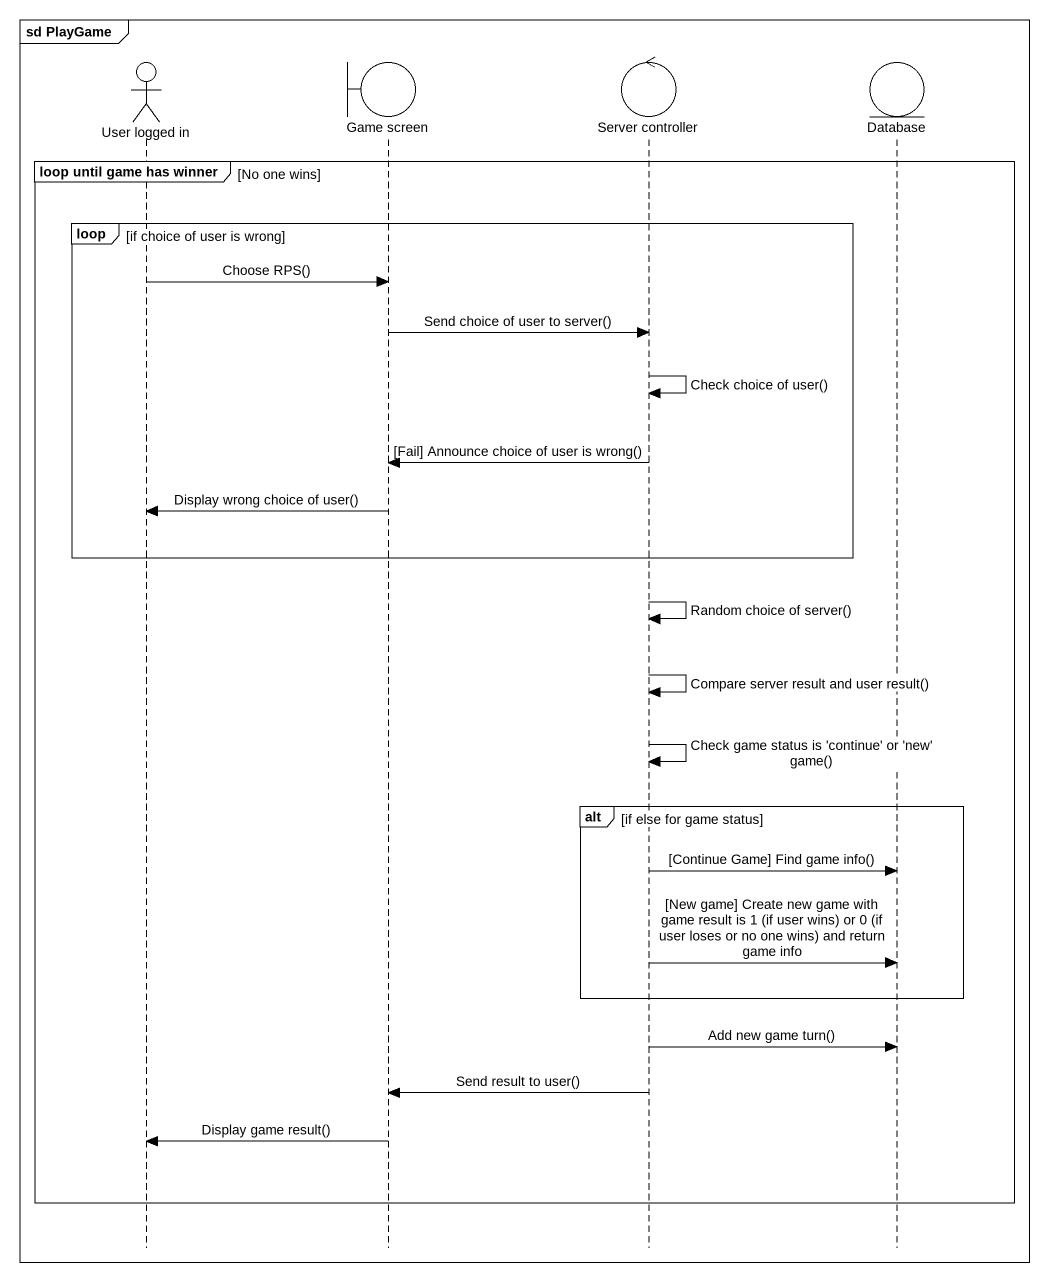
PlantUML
@startuml
mainframe sd PlayGame
hide footbox
actor "User logged in" as User_logged_in
boundary "Game screen" as Game_screen
control "Server controller" as Server_controller
entity "Database" as Database_

group loop until game has winner [No one wins]
  loop if choice of user is wrong
    User_logged_in -> Game_screen : Choose RPS()
    Game_screen -> Server_controller : Send choice of user to server()
    Server_controller -> Server_controller : Check choice of user()
    Server_controller -> Game_screen : [Fail] Announce choice of user is wrong()
    Game_screen -> User_logged_in : Display wrong choice of user()
  end
  Server_controller -> Server_controller : Random choice of server()
  Server_controller -> Server_controller : Compare server result and user result()
  Server_controller -> Server_controller : Check game status is 'continue' or 'new' game()
  alt if else for game status
    Server_controller -> Database_ : [Continue Game] Find game info()
    Server_controller -> Database_ : [New game] Create new game with game result is 1 (if user wins) or 0 (if user loses or no one wins) and return game info
  end
  Server_controller -> Database_ : Add new game turn()
  Server_controller -> Game_screen : Send result to user()
  Game_screen -> User_logged_in : Display game result()
end
@enduml
